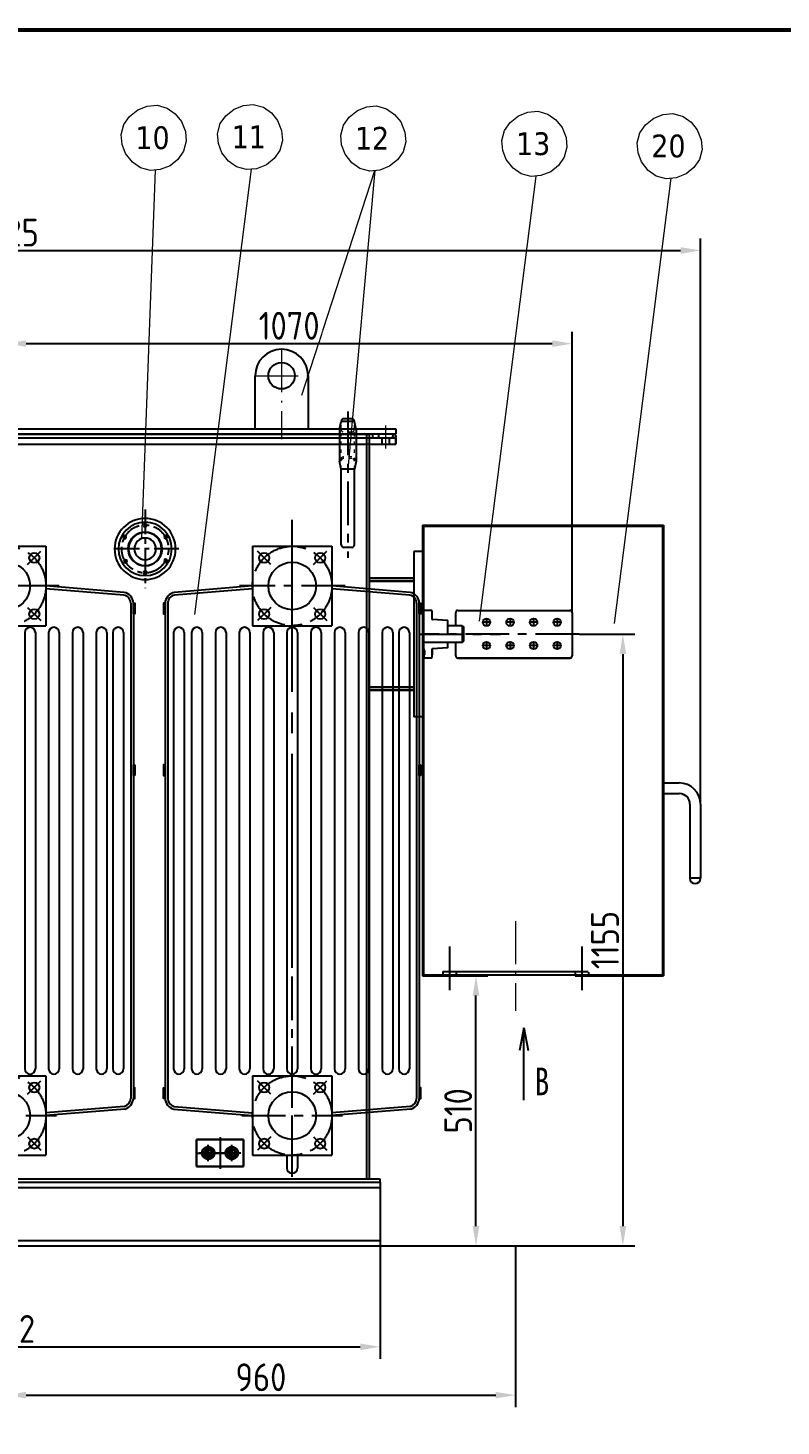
# Model space of a CAD drawing. Header units: millimetres. Extents: x 834 to 15818, y 1166 to 7882.
# Drawn here: x 3511 to 4933, y 5020 to 7659 of the extents above; entities that cross this region are included whole.
import ezdxf

# ---------------------------------------------------------------- set-up
doc = ezdxf.new("R2010")
doc.units = ezdxf.units.MM
doc.header["$LTSCALE"] = 13
for name, pattern in [('4 点画线', [9, 6.25, -1.25, 0.25, -1.25]), ('ACAD_ISO02W100', [15, 12, -3]), ('ACAD_ISO03W100', [1.18, 0.47, -0.71]), ('CENTER', [50.8, 31.75, -6.35, 6.35, -6.35]), ('CENTERX2', [101.6, 63.5, -12.7, 12.7, -12.7]), ('EB_DASHDOT', [39, 30, -3, 3, -3]), ('HIDDEN', [9.525, 6.35, -3.175])]:
    doc.linetypes.add(name, pattern=pattern)
doc.layers.get('0').update_dxf_attribs({"color": 1, "linetype": 'CENTER'})
for name, color, linetype in [('1', 4, 'Continuous'), ('2', 3, 'Continuous'), ('4', 2, 'HIDDEN'), ('粗实线', 4, 'Continuous')]:
    doc.layers.add(name, color=color, linetype=linetype)
for name, color, linetype, lineweight in [('2-0.13', 3, 'Continuous', 13), ('CAXA1', 1, 'EB_DASHDOT', 25), ('标注、文本', 3, 'Continuous', 25), ('铁心', 3, 'Continuous', 0)]:
    doc.layers.add(name, color=color, linetype=linetype, lineweight=lineweight)
doc.styles.add('11', font='')
doc.styles.get("Standard").update_dxf_attribs({"font": 'gbenor.shx', "bigfont": 'gbcbig.shx'})
doc.styles.add('Tahoma$001', font='tahoma.ttf', dxfattribs={"height": 2.159784})
doc.styles.get('11').set_extended_font_data('FangSong_GB2312')
doc.dimstyles.new('丁晓菲', dxfattribs={"dimscale": 15, "dimtxt": 3.5, "dimasz": 2.5, "dimexe": 1.5, "dimexo": 0, "dimgap": 0.5, "dimtad": 1, "dimtoh": 1, "dimtxsty": 'Standard', "dimcen": 2.5, "dimclrd": 3, "dimclre": 3, "dimclrt": 2, "dimadec": 0, "dimazin": 0, "dimtfac": 1, "dimtmove": 0, "dimatfit": 2, "dimfxl": 1.5, "dimarcsym": 0})

# ---------------------------------------------------------------- blocks, each defined once
blk = doc.blocks.new('12584251')
for p, q in [((84533.1, -183664.3), (84508.1, -183639.2)), ((84613.8, -183664.3), (84638.9, -183639.2)), ((85073.1, -183664.3), (85048.1, -183639.2)), ((85153.8, -183664.3), (85178.9, -183639.2)), ((84533.1, -183745), (84508.1, -183770)), ((84613.8, -183745), (84638.9, -183770)), ((85073.1, -183745), (85048.1, -183770)), ((85153.8, -183745), (85178.9, -183770)), ((84533.1, -184664.3), (84508.1, -184639.2)), ((84613.8, -184664.3), (84638.9, -184639.2)), ((85073.1, -184664.3), (85048.1, -184639.2)), ((85153.8, -184664.3), (85178.9, -184639.2)), ((84533.1, -184745), (84508.1, -184770)), ((84613.8, -184745), (84638.9, -184770)), ((85073.1, -184745), (85048.1, -184770)), ((85153.8, -184745), (85178.9, -184770))]:
    blk.add_line(p, q)
at = {"layer": '1'}
for p, q in [((84498.5, -183629.6), (84648.5, -183629.6)), ((84498.5, -183629.6), (84498.5, -183779.6)), ((84648.5, -183629.6), (84648.5, -183779.6)), ((85038.5, -183629.6), (85188.5, -183629.6)), ((85038.5, -183629.6), (85038.5, -183779.6)), ((85188.5, -183629.6), (85188.5, -183779.6)), ((84498.5, -183704.6), (84350.9, -183716.8)), ((84796.1, -183716.8), (84648.5, -183704.6)), ((85038.5, -183704.6), (84890.9, -183716.8)), ((85336.1, -183716.8), (85188.5, -183704.6)), ((84498.5, -183709.7), (84351.4, -183721.8)), ((84795.6, -183721.8), (84648.5, -183709.7)), ((85038.5, -183709.7), (84891.4, -183721.8)), ((85335.6, -183721.8), (85188.5, -183709.7)), ((84333.5, -183737.2), (84333.5, -184411.4)), ((84338.5, -183737.2), (84338.5, -184411.4)), ((84808.5, -183737.2), (84808.5, -184411.4)), ((84808.5, -183737.2), (84808.5, -184411.4)), ((84813.5, -183737.2), (84813.5, -184411.4)), ((84873.5, -183737.2), (84873.5, -184411.4)), ((84878.5, -183737.2), (84878.5, -184411.4)), ((85348.5, -183737.2), (85348.5, -184411.4)), ((85348.5, -183737.2), (85348.5, -184411.4)), ((85353.5, -183737.2), (85353.5, -184411.4)), ((84498.5, -183779.6), (84648.5, -183779.6)), ((85038.5, -183779.6), (85188.5, -183779.6)), ((84349.5, -183792.7), (84349.5, -184411.4)), ((84369.5, -183792.7), (84369.5, -184411.4)), ((84383.5, -183792.7), (84383.5, -184411.4)), ((84403.5, -183792.7), (84403.5, -184411.4)), ((84428.5, -183792.7), (84428.5, -184411.4)), ((84448.5, -183792.7), (84448.5, -184411.4)), ((84473.5, -183792.7), (84473.5, -184411.4)), ((84493.5, -183792.7), (84493.5, -184411.4)), ((84518.5, -183792.7), (84518.5, -184411.4)), ((84538.5, -183792.7), (84538.5, -184411.4)), ((84563.5, -183792.7), (84563.5, -184411.4)), ((84583.5, -183792.7), (84583.5, -184411.4)), ((84608.5, -183792.7), (84608.5, -184411.4)), ((84628.5, -183792.7), (84628.5, -184411.4)), ((84653.5, -183792.7), (84653.5, -184411.4)), ((84673.5, -183792.7), (84673.5, -184411.4)), ((84698.5, -183792.7), (84698.5, -184411.4)), ((84718.5, -183792.7), (84718.5, -184411.4)), ((84743.5, -183792.7), (84743.5, -184411.4)), ((84763.5, -183792.7), (84763.5, -184411.4)), ((84774.8, -183792.7), (84774.8, -184411.4)), ((84794.8, -183792.7), (84794.8, -184411.4)), ((84889.5, -183792.7), (84889.5, -184411.4)), ((84909.5, -183792.7), (84909.5, -184411.4)), ((84923.5, -183792.7), (84923.5, -184411.4)), ((84943.5, -183792.7), (84943.5, -184411.4)), ((84968.5, -183792.7), (84968.5, -184411.4)), ((84988.5, -183792.7), (84988.5, -184411.4)), ((85013.5, -183792.7), (85013.5, -184411.4)), ((85033.5, -183792.7), (85033.5, -184411.4)), ((85058.5, -183792.7), (85058.5, -184411.4)), ((85078.5, -183792.7), (85078.5, -184411.4)), ((85103.5, -183792.7), (85103.5, -184411.4)), ((85123.5, -183792.7), (85123.5, -184411.4)), ((85148.5, -183792.7), (85148.5, -184411.4)), ((85168.5, -183792.7), (85168.5, -184411.4)), ((85193.5, -183792.7), (85193.5, -184411.4)), ((85213.5, -183792.7), (85213.5, -184411.4)), ((85238.5, -183792.7), (85238.5, -184411.4)), ((85258.5, -183792.7), (85258.5, -184411.4)), ((85283.5, -183792.7), (85283.5, -184411.4)), ((85303.5, -183792.7), (85303.5, -184411.4)), ((85314.8, -183792.7), (85314.8, -184411.4)), ((85334.8, -183792.7), (85334.8, -184411.4)), ((84813.5, -184042.3), (84816.5, -184042.3)), ((84813.5, -184062.3), (84813.5, -184042.3)), ((84816.5, -184042.3), (84816.5, -184062.3)), ((85353.5, -184042.3), (85356.5, -184042.3)), ((85353.5, -184062.3), (85353.5, -184042.3)), ((85356.5, -184042.3), (85356.5, -184062.3)), ((84816.5, -184062.3), (84813.5, -184062.3)), ((85356.5, -184062.3), (85353.5, -184062.3)), ((84333.5, -184411.4), (84333.5, -184672.1)), ((84338.5, -184411.4), (84338.5, -184672.1)), ((84349.5, -184411.4), (84349.5, -184616.5)), ((84369.5, -184411.4), (84369.5, -184616.5)), ((84383.5, -184411.4), (84383.5, -184616.5)), ((84403.5, -184411.4), (84403.5, -184616.5)), ((84428.5, -184411.4), (84428.5, -184616.5)), ((84448.5, -184411.4), (84448.5, -184616.5)), ((84473.5, -184411.4), (84473.5, -184616.5)), ((84493.5, -184411.4), (84493.5, -184616.5)), ((84518.5, -184411.4), (84518.5, -184616.5)), ((84538.5, -184411.4), (84538.5, -184616.5)), ((84563.5, -184411.4), (84563.5, -184616.5)), ((84583.5, -184411.4), (84583.5, -184616.5)), ((84608.5, -184411.4), (84608.5, -184616.5)), ((84628.5, -184411.4), (84628.5, -184616.5)), ((84653.5, -184411.4), (84653.5, -184616.5)), ((84673.5, -184411.4), (84673.5, -184616.5)), ((84698.5, -184411.4), (84698.5, -184616.5)), ((84718.5, -184411.4), (84718.5, -184616.5)), ((84743.5, -184411.4), (84743.5, -184616.5)), ((84763.5, -184411.4), (84763.5, -184616.5)), ((84774.8, -184411.4), (84774.8, -184616.5)), ((84794.8, -184411.4), (84794.8, -184616.5)), ((84808.5, -184411.4), (84808.5, -184616.5)), ((84808.5, -184411.4), (84808.5, -184672.1)), ((84813.5, -184411.4), (84813.5, -184672.1)), ((84873.5, -184411.4), (84873.5, -184672.1)), ((84878.5, -184411.4), (84878.5, -184672.1)), ((84889.5, -184411.4), (84889.5, -184616.5)), ((84909.5, -184411.4), (84909.5, -184616.5)), ((84923.5, -184411.4), (84923.5, -184616.5)), ((84943.5, -184411.4), (84943.5, -184616.5)), ((84968.5, -184411.4), (84968.5, -184616.5)), ((84988.5, -184411.4), (84988.5, -184616.5)), ((85013.5, -184411.4), (85013.5, -184616.5)), ((85033.5, -184411.4), (85033.5, -184616.5)), ((85058.5, -184411.4), (85058.5, -184616.5)), ((85078.5, -184411.4), (85078.5, -184616.5)), ((85103.5, -184411.4), (85103.5, -184616.5)), ((85123.5, -184411.4), (85123.5, -184616.5)), ((85148.5, -184411.4), (85148.5, -184616.5)), ((85168.5, -184411.4), (85168.5, -184616.5)), ((85193.5, -184411.4), (85193.5, -184616.5)), ((85213.5, -184411.4), (85213.5, -184616.5)), ((85238.5, -184411.4), (85238.5, -184616.5)), ((85258.5, -184411.4), (85258.5, -184616.5)), ((85283.5, -184411.4), (85283.5, -184616.5)), ((85303.5, -184411.4), (85303.5, -184616.5)), ((85314.8, -184411.4), (85314.8, -184616.5)), ((85334.8, -184411.4), (85334.8, -184616.5)), ((85348.5, -184411.4), (85348.5, -184616.5)), ((85348.5, -184411.4), (85348.5, -184672.1)), ((85353.5, -184411.4), (85353.5, -184672.1)), ((84498.5, -184629.6), (84648.5, -184629.6)), ((84498.5, -184629.6), (84498.5, -184779.6)), ((84648.5, -184629.6), (84648.5, -184779.6)), ((85038.5, -184629.6), (85188.5, -184629.6)), ((85038.5, -184629.6), (85038.5, -184779.6)), ((85188.5, -184629.6), (85188.5, -184779.6)), ((84349.7, -184692.4), (84498.5, -184704.6)), ((84350.6, -184687.4), (84498.5, -184699.6)), ((84796.4, -184687.4), (84648.5, -184699.6)), ((84797.3, -184692.4), (84648.5, -184704.6)), ((84889.7, -184692.4), (85038.5, -184704.6)), ((84890.6, -184687.4), (85038.5, -184699.6)), ((85336.4, -184687.4), (85188.5, -184699.6)), ((85337.3, -184692.4), (85188.5, -184704.6)), ((84498.5, -184779.6), (84648.5, -184779.6)), ((84563.5, -184779.6), (84563.5, -184803.6)), ((84583.5, -184779.6), (84583.5, -184803.6)), ((85038.5, -184779.6), (85188.5, -184779.6)), ((85103.5, -184779.6), (85103.5, -184803.6)), ((85123.5, -184779.6), (85123.5, -184803.6))]:
    blk.add_line(p, q, dxfattribs=at)
at = {"layer": '1', "color": 1, "linetype": 'CENTERX2', "lineweight": -3, "ltscale": 0.1}
for p, q in [((84673.3, -183704.6), (84473.7, -183704.6)), ((85213.3, -183704.6), (85013.7, -183704.6)), ((84573.5, -184788.9), (84573.5, -184411.4)), ((85113.5, -184788.9), (85113.5, -184411.4)), ((84573.5, -184820), (84573.5, -184613.2)), ((85113.5, -184820), (85113.5, -184613.2)), ((84478.4, -184704.6), (84668.5, -184704.6)), ((85018.4, -184704.6), (85208.5, -184704.6))]:
    blk.add_line(p, q, dxfattribs=at)
at = {"layer": '1'}
for points in [[(84333.5, -183737.2), (84330.5, -183737.2), (84330.5, -183757.2), (84333.5, -183757.2)], [(84813.5, -183737.2), (84816.5, -183737.2), (84816.5, -183757.2), (84813.5, -183757.2)], [(84873.5, -183737.2), (84870.5, -183737.2), (84870.5, -183757.2), (84873.5, -183757.2)], [(85353.5, -183737.2), (85356.5, -183737.2), (85356.5, -183757.2), (85353.5, -183757.2)], [(84333.5, -184042.3), (84330.5, -184042.3), (84330.5, -184062.3), (84333.5, -184062.3)], [(84873.5, -184042.3), (84870.5, -184042.3), (84870.5, -184062.3), (84873.5, -184062.3)], [(84333.5, -184672.1), (84330.5, -184672.1), (84330.5, -184652.1), (84333.5, -184652.1)], [(84813.5, -184672.1), (84816.5, -184672.1), (84816.5, -184652.1), (84813.5, -184652.1)], [(84873.5, -184672.1), (84870.5, -184672.1), (84870.5, -184652.1), (84873.5, -184652.1)], [(85353.5, -184672.1), (85356.5, -184672.1), (85356.5, -184652.1), (85353.5, -184652.1)]]:
    blk.add_lwpolyline(points, close=True, dxfattribs=at)
at = {"layer": '1', "color": 1, "linetype": 'CENTERX2', "lineweight": -3, "ltscale": 0.1}
for centre in [(84573.5, -183704.6), (85113.5, -183704.6), (84573.5, -184704.6), (85113.5, -184704.6)]:
    blk.add_circle(centre, 75, dxfattribs=at)
at = {"layer": '1'}
for centre, radius in [((84520.5, -183651.6), 9.5), ((84626.5, -183651.6), 9.5), ((85060.5, -183651.6), 9.5), ((85166.5, -183651.6), 9.5), ((84573.5, -183704.6), 45), ((85113.5, -183704.6), 45), ((84520.5, -183757.7), 9.5), ((84626.5, -183757.7), 9.5), ((85060.5, -183757.7), 9.5), ((85166.5, -183757.7), 9.5), ((84520.5, -184651.6), 9.5), ((84626.5, -184651.6), 9.5), ((85060.5, -184651.6), 9.5), ((85166.5, -184651.6), 9.5), ((84573.5, -184704.6), 45), ((85113.5, -184704.6), 45), ((84520.5, -184757.7), 9.5), ((84626.5, -184757.7), 9.5), ((85060.5, -184757.7), 9.5), ((85166.5, -184757.7), 9.5)]:
    blk.add_circle(centre, radius, dxfattribs=at)
for centre, radius, start, end in [((84354.6, -183737.6), 21.1, 100.2226, 178.8366), ((84354.7, -183737.7), 16.2, 101.8342, 178.417), ((84792.3, -183737.7), 16.2, 1.583, 78.1658), ((84792.4, -183737.6), 21.1, 1.1634, 79.7774), ((84894.6, -183737.6), 21.1, 100.2226, 178.8366), ((84894.7, -183737.7), 16.2, 101.8342, 178.417), ((85332.3, -183737.7), 16.2, 1.583, 78.1658), ((85332.4, -183737.6), 21.1, 1.1634, 79.7774), ((84359.5, -183792.7), 10, 0, 180), ((84393.5, -183792.7), 10, 0, 180), ((84438.5, -183792.7), 10, 0, 180), ((84483.5, -183792.7), 10, 0, 180), ((84528.5, -183792.7), 10, 0, 180), ((84573.5, -183792.7), 10, 0, 180), ((84618.5, -183792.7), 10, 0, 180), ((84663.5, -183792.7), 10, 0, 180), ((84708.5, -183792.7), 10, 0, 180), ((84753.5, -183792.7), 10, 0, 180), ((84784.8, -183792.7), 10, 0, 180), ((84899.5, -183792.7), 10, 0, 180), ((84933.5, -183792.7), 10, 0, 180), ((84978.5, -183792.7), 10, 0, 180), ((85023.5, -183792.7), 10, 0, 180), ((85068.5, -183792.7), 10, 0, 180), ((85113.5, -183792.7), 10, 0, 180), ((85158.5, -183792.7), 10, 0, 180), ((85203.5, -183792.7), 10, 0, 180), ((85248.5, -183792.7), 10, 0, 180), ((85293.5, -183792.7), 10, 0, 180), ((85324.8, -183792.7), 10, 0, 180), ((84359.5, -184616.5), 10, 180, 0), ((84393.5, -184616.5), 10, 180, 0), ((84438.5, -184616.5), 10, 180, 0), ((84483.5, -184616.5), 10, 180, 0), ((84528.5, -184616.5), 10, 180, 0), ((84573.5, -184616.5), 10, 180, 0), ((84618.5, -184616.5), 10, 180, 0), ((84663.5, -184616.5), 10, 180, 0), ((84708.5, -184616.5), 10, 180, 0), ((84753.5, -184616.5), 10, 180, 0), ((84784.8, -184616.5), 10, 180, 0), ((84899.5, -184616.5), 10, 180, 0), ((84933.5, -184616.5), 10, 180, 0), ((84978.5, -184616.5), 10, 180, 0), ((85023.5, -184616.5), 10, 180, 0), ((85068.5, -184616.5), 10, 180, 0), ((85113.5, -184616.5), 10, 180, 0), ((85158.5, -184616.5), 10, 180, 0), ((85203.5, -184616.5), 10, 180, 0), ((85248.5, -184616.5), 10, 180, 0), ((85293.5, -184616.5), 10, 180, 0), ((85324.8, -184616.5), 10, 180, 0), ((84355, -184671.5), 21.5, 181.5234, 255.7496), ((84355, -184671.5), 16.5, 181.9696, 254.513), ((84792, -184671.5), 16.5, 285.487, 358.0304), ((84792, -184671.5), 21.5, 284.2504, 358.4766), ((84895, -184671.5), 21.5, 181.5234, 255.7496), ((84895, -184671.5), 16.5, 181.9696, 254.513), ((85332, -184671.5), 16.5, 285.487, 358.0304), ((85332, -184671.5), 21.5, 284.2504, 358.4766), ((84573.5, -184803.6), 10, 180, 0), ((85113.5, -184803.6), 10, 180, 0)]:
    blk.add_arc(centre, radius, start, end, dxfattribs=at)
at = {"layer": 'CAXA1', "color": 1}
for p, q in [((84573.5, -184411.4), (84573.5, -183579.6)), ((85113.5, -184411.4), (85113.5, -183579.6))]:
    blk.add_line(p, q, dxfattribs=at)
blk = doc.blocks.new('*D794')
at = {"layer": 'Defpoints', "color": 0, "transparency": 16777216}
for p in [(4552.1, 6514.7), (4176.4, 5359.7), (4634.8, 5359.7)]:
    blk.add_point(p, dxfattribs=at)
at = {"layer": '标注、文本', "color": 3, "lineweight": -2, "transparency": 16777216}
for p, q in [((4552.1, 6514.7), (4657.3, 6514.7)), ((4634.8, 6477.2), (4634.8, 5397.2)), ((4176.4, 5359.7), (4657.3, 5359.7))]:
    blk.add_line(p, q, dxfattribs=at)
at = {"layer": '标注、文本', "color": 3, "transparency": 16777216}
for points in [[(4628.6, 6477.2), (4641.1, 6477.2), (4634.8, 6514.7)], [(4628.6, 5397.2), (4641.1, 5397.2), (4634.8, 5359.7)]]:
    blk.add_solid(points, dxfattribs=at)
at = {"layer": '标注、文本', "color": 2, "transparency": 16777216, "insert": (4601.1, 5937.2), "char_height": 52.5, "attachment_point": 5, "rotation": 90, "bg_fill": 3, "box_fill_scale": 1.1, "bg_fill_color": 256, "bg_fill_true_color": 13158600, "bg_fill_transparency": 0}
blk.add_mtext('1155', dxfattribs=at)
blk = doc.blocks.new('*D796')
at = {"layer": 'Defpoints', "color": 0, "transparency": 16777216}
for p in [(4781.4, 7239.3), (2156.4, 6194.3), (4781.4, 6193.8)]:
    blk.add_point(p, dxfattribs=at)
at = {"layer": '标注、文本', "color": 3, "lineweight": -2, "transparency": 16777216}
for p, q in [((2156.4, 6194.3), (2156.4, 7261.8)), ((4781.4, 6193.8), (4781.4, 7261.8)), ((2193.9, 7239.3), (4743.9, 7239.3))]:
    blk.add_line(p, q, dxfattribs=at)
at = {"layer": '标注、文本', "color": 3, "transparency": 16777216}
for points in [[(2193.9, 7245.5), (2193.9, 7233), (2156.4, 7239.3)], [(4743.9, 7245.5), (4743.9, 7233), (4781.4, 7239.3)]]:
    blk.add_solid(points, dxfattribs=at)
at = {"layer": '标注、文本', "color": 2, "transparency": 16777216, "insert": (3468.9, 7273), "char_height": 52.5, "attachment_point": 5, "bg_fill": 3, "box_fill_scale": 1.1, "bg_fill_color": 256, "bg_fill_true_color": 13158600, "bg_fill_transparency": 0}
blk.add_mtext('2625', dxfattribs=at)
blk = doc.blocks.new('*D798')
at = {"layer": 'Defpoints', "color": 0, "transparency": 16777216}
for p in [(2764.4, 5359.7), (4176.4, 5359.7), (4176.4, 5169.2)]:
    blk.add_point(p, dxfattribs=at)
at = {"layer": '标注、文本', "color": 3, "lineweight": -2, "transparency": 16777216}
for p, q in [((2764.4, 5359.7), (2764.4, 5146.7)), ((4176.4, 5359.7), (4176.4, 5146.7)), ((2801.9, 5169.2), (4138.9, 5169.2))]:
    blk.add_line(p, q, dxfattribs=at)
at = {"layer": '标注、文本', "color": 3, "transparency": 16777216}
for points in [[(2801.9, 5175.4), (2801.9, 5162.9), (2764.4, 5169.2)], [(4138.9, 5175.4), (4138.9, 5162.9), (4176.4, 5169.2)]]:
    blk.add_solid(points, dxfattribs=at)
at = {"layer": '标注、文本', "color": 2, "transparency": 16777216, "insert": (3470.4, 5202.9), "char_height": 52.5, "attachment_point": 5, "bg_fill": 3, "box_fill_scale": 1.1, "bg_fill_color": 256, "bg_fill_true_color": 13158600, "bg_fill_transparency": 0}
blk.add_mtext('1412', dxfattribs=at)
blk = doc.blocks.new('*D800')
at = {"layer": 'Defpoints', "color": 0, "transparency": 16777216}
for p in [(3470.4, 5359.7), (4432.2, 5359.7), (4432.2, 5077.9)]:
    blk.add_point(p, dxfattribs=at)
at = {"layer": '标注、文本', "color": 3, "lineweight": -2, "transparency": 16777216}
for p, q in [((3470.4, 5359.7), (3470.4, 5055.4)), ((4432.2, 5359.7), (4432.2, 5055.4)), ((3507.9, 5077.9), (4394.7, 5077.9))]:
    blk.add_line(p, q, dxfattribs=at)
at = {"layer": '标注、文本', "color": 3, "transparency": 16777216}
for points in [[(3507.9, 5084.1), (3507.9, 5071.6), (3470.4, 5077.9)], [(4394.7, 5084.1), (4394.7, 5071.6), (4432.2, 5077.9)]]:
    blk.add_solid(points, dxfattribs=at)
at = {"layer": '标注、文本', "color": 2, "transparency": 16777216, "insert": (3951.3, 5111.6), "char_height": 52.5, "attachment_point": 5, "bg_fill": 3, "box_fill_scale": 1.1, "bg_fill_color": 256, "bg_fill_true_color": 13158600, "bg_fill_transparency": 0}
blk.add_mtext('960', dxfattribs=at)
blk = doc.blocks.new('*D817')
at = {"layer": 'Defpoints', "color": 0, "transparency": 16777216}
for p in [(4538.9, 7063.3), (3470.4, 6902.7), (4538.9, 6555.7)]:
    blk.add_point(p, dxfattribs=at)
at = {"layer": '标注、文本', "color": 3, "lineweight": -2, "transparency": 16777216}
for p, q in [((3470.4, 6902.7), (3470.4, 7085.8)), ((4538.9, 6555.7), (4538.9, 7085.8)), ((3507.9, 7063.3), (4501.4, 7063.3))]:
    blk.add_line(p, q, dxfattribs=at)
at = {"layer": '标注、文本', "color": 3, "transparency": 16777216}
for points in [[(3507.9, 7069.6), (3507.9, 7057.1), (3470.4, 7063.3)], [(4501.4, 7069.6), (4501.4, 7057.1), (4538.9, 7063.3)]]:
    blk.add_solid(points, dxfattribs=at)
at = {"layer": '标注、文本', "color": 2, "transparency": 16777216, "insert": (4004.6, 7097.1), "char_height": 52.5, "attachment_point": 5, "bg_fill": 3, "box_fill_scale": 1.1, "bg_fill_color": 256, "bg_fill_true_color": 13158600, "bg_fill_transparency": 0}
blk.add_mtext('1070', dxfattribs=at)
blk = doc.blocks.new('A$C42E77C0E')
at = {"layer": '1', "color": 1, "linetype": 'CENTERX2', "lineweight": -3, "ltscale": 0.1}
for p, q in [((113.2, 265.6), (113.2, 0)), ((113.2, 265.6), (113.2, 0)), ((0, 132.8), (226.3, 132.8))]:
    blk.add_line(p, q, dxfattribs=at)
at = {"layer": '1', "ltscale": 5}
for centre, radius in [((113.2, 132.8), 103), ((113.2, 132.8), 90.1), ((113.2, 132.8), 56.8), ((113.2, 132.8), 55.8), ((113.2, 212.7), 5.44), ((44, 172.8), 5.44), ((113.2, 132.8), 36.7), ((182.3, 172.8), 5.44), ((44, 92.9), 5.44), ((179.4, 91.2), 5.44), ((113.2, 52.9), 5.44)]:
    blk.add_circle(centre, radius, dxfattribs=at)
at = {"layer": '1', "color": 1, "linetype": 'CENTERX2', "lineweight": -3, "ltscale": 0.1}
blk.add_circle((113.2, 132.8), 79.9, dxfattribs=at)
at = {"layer": '1', "ltscale": 5}
blk.add_arc((113.2, 132.8), 56.8, 310.2938, 229.7062, dxfattribs=at)
blk = doc.blocks.new('*D827')
at = {"layer": 'Defpoints', "color": 0, "transparency": 16777216}
for p in [(4307.2, 5869.7), (4357.4, 5869.7), (4176.4, 5359.7)]:
    blk.add_point(p, dxfattribs=at)
at = {"layer": '标注、文本', "color": 3, "lineweight": -2, "transparency": 16777216}
for p, q in [((4307.2, 5869.7), (4379.9, 5869.7)), ((4357.4, 5397.2), (4357.4, 5832.2)), ((4176.4, 5359.7), (4379.9, 5359.7))]:
    blk.add_line(p, q, dxfattribs=at)
at = {"layer": '标注、文本', "color": 3, "transparency": 16777216}
for points in [[(4351.2, 5832.2), (4363.7, 5832.2), (4357.4, 5869.7)], [(4351.2, 5397.2), (4363.7, 5397.2), (4357.4, 5359.7)]]:
    blk.add_solid(points, dxfattribs=at)
at = {"layer": '标注、文本', "color": 2, "transparency": 16777216, "insert": (4323.7, 5614.7), "char_height": 52.5, "attachment_point": 5, "rotation": 90, "bg_fill": 3, "box_fill_scale": 1.1, "bg_fill_color": 256, "bg_fill_true_color": 13158600, "bg_fill_transparency": 0}
blk.add_mtext('510', dxfattribs=at)

msp = doc.modelspace()

# ---------------------------------------------------------------- linework, layer by layer
at = {"layer": '1'}
for p, q in [((3940.353, 6902.705), (3940.353, 7002.705)), ((4040.353, 7002.705), (4040.353, 6902.705)), ((3904.903, 5540.037), (3896.307, 5545)), ((3887.712, 5530.112), (3896.307, 5525.15))]:
    msp.add_line(p, q, dxfattribs=at)
at = {"layer": '1', "color": 1, "linetype": 'CENTERX2', "lineweight": -3, "ltscale": 0.1}
for p, q in [((4115.351, 6935.2), (4115.351, 6658.736)), ((4115.351, 6935.2), (4115.351, 6658.736)), ((4385.345, 6537.209), (4369.155, 6537.209)), ((4385.448, 6537.209), (4369.258, 6537.209)), ((4377.25, 6544.685), (4377.25, 6529.732)), ((4429.845, 6537.209), (4413.655, 6537.209)), ((4429.948, 6537.209), (4413.758, 6537.209)), ((4421.75, 6544.685), (4421.75, 6529.732)), ((4474.345, 6537.209), (4458.155, 6537.209)), ((4474.448, 6537.209), (4458.258, 6537.209)), ((4466.25, 6544.685), (4466.25, 6529.732)), ((4518.845, 6537.209), (4502.655, 6537.209)), ((4518.948, 6537.209), (4502.758, 6537.209)), ((4510.75, 6544.685), (4510.75, 6529.732)), ((4252.353, 6514.7), (4403.979, 6514.699)), ((4552.068, 6514.708), (4258.353, 6514.706)), ((4377.25, 6500.685), (4377.25, 6485.732)), ((4421.75, 6500.685), (4421.75, 6485.732)), ((4466.25, 6500.685), (4466.25, 6485.732)), ((4510.75, 6500.685), (4510.75, 6485.732)), ((4385.345, 6493.209), (4369.155, 6493.209)), ((4385.448, 6493.209), (4369.258, 6493.209)), ((4429.845, 6493.209), (4413.655, 6493.209)), ((4429.948, 6493.209), (4413.758, 6493.209)), ((4474.345, 6493.209), (4458.155, 6493.209)), ((4474.448, 6493.209), (4458.258, 6493.209)), ((4518.845, 6493.209), (4502.655, 6493.209)), ((4518.948, 6493.209), (4502.758, 6493.209)), ((3851.807, 5519.575), (3851.807, 5550.575)), ((3852.057, 5525.067), (3852.057, 5545.083)), ((3874.057, 5565.212), (3874.057, 5504.937)), ((3896.057, 5525.067), (3896.057, 5545.083)), ((3896.307, 5519.575), (3896.307, 5550.575)), ((3827.735, 5535.075), (3920.38, 5535.075)), ((3913.182, 5535.075), (3834.932, 5535.075)), ((3843.507, 5535.075), (3860.107, 5535.075)), ((3851.807, 5543.375), (3851.807, 5526.775)), ((3888.007, 5535.075), (3904.607, 5535.075)), ((3896.307, 5543.375), (3896.307, 5526.775))]:
    msp.add_line(p, q, dxfattribs=at)
at = {"layer": '1', "color": 40, "linetype": 'ACAD_ISO02W100', "true_color": 0xf8d731}
for p, q in [((3851.807, 5545), (3843.212, 5540.037)), ((3860.403, 5540.037), (3851.807, 5545)), ((3896.307, 5545), (3887.712, 5540.037)), ((3843.212, 5540.037), (3843.212, 5530.112)), ((3843.212, 5530.112), (3851.807, 5525.15)), ((3851.807, 5525.15), (3860.403, 5530.112)), ((3860.403, 5530.112), (3860.403, 5540.037)), ((3887.712, 5540.037), (3887.712, 5530.112)), ((3896.307, 5525.15), (3904.903, 5530.112)), ((3904.903, 5530.112), (3904.903, 5540.037))]:
    msp.add_line(p, q, dxfattribs=at)
at = {"layer": '1', "const_width": 7.914}
msp.add_lwpolyline([(1422.069, 1414.536), (10105.029, 1414.536), (10105.029, 7655.413), (1422.069, 7655.413), (1422.069, 1414.536)], dxfattribs=at)
at = {"layer": '1'}
msp.add_circle((3990.353, 7002.705), 25, dxfattribs=at)
at = {"layer": '1', "color": 40, "linetype": 'ACAD_ISO02W100', "true_color": 0xf8d731}
for centre, radius in [((3851.807, 5535.075), 12), ((3851.807, 5535.075), 8.595), ((3896.307, 5535.075), 12), ((3896.307, 5535.075), 8.595), ((3851.807, 5535.075), 6), ((3896.307, 5535.075), 6)]:
    msp.add_circle(centre, radius, dxfattribs=at)
at = {"layer": '1'}
msp.add_arc((3990.353, 7002.705), 50, 0, 180, dxfattribs=at)
at = {"layer": '2', "color": 40, "linetype": 'ACAD_ISO02W100', "true_color": 0xf8d731}
for centre in [(3851.807, 5535.075), (3896.307, 5535.075)]:
    msp.add_arc(centre, 5.1, 90, 0, dxfattribs=at)
at = {"layer": '4', "color": 1}
for p, q in [((4307.25, 5924.832), (4307.25, 5842.76)), ((4557.25, 5924.832), (4557.25, 5842.76))]:
    msp.add_line(p, q, dxfattribs=at)
at = {"layer": '标注、文本', "color": 1, "linetype": '4 点画线', "lineweight": 20}
for p, q in [((3990.353, 7052.705), (3990.353, 6882.797)), ((3940.353, 7002.705), (4040.353, 7002.705))]:
    msp.add_line(p, q, dxfattribs=at)
at = {"layer": '标注、文本', "color": 2, "linetype": 'ACAD_ISO03W100', "lineweight": 18}
for p, q in [((4102.851, 6826.33), (4102.851, 6916.571)), ((4102.851, 6826.33), (4102.851, 6916.571)), ((4127.851, 6826.33), (4127.851, 6916.571)), ((4127.851, 6826.33), (4127.851, 6916.571)), ((4122.851, 6896.33), (4107.851, 6896.33)), ((4122.851, 6896.33), (4107.851, 6896.33)), ((4122.851, 6893.33), (4107.851, 6893.33)), ((4122.851, 6893.33), (4107.851, 6893.33)), ((4122.851, 6849.33), (4107.851, 6849.33)), ((4122.851, 6849.33), (4107.851, 6849.33)), ((4122.851, 6846.33), (4107.851, 6846.33)), ((4122.851, 6846.33), (4107.851, 6846.33))]:
    msp.add_line(p, q, dxfattribs=at)
at = {"layer": '标注、文本'}
for p, q in [((4122.851, 6921.571), (4107.851, 6921.571)), ((4122.851, 6921.571), (4107.851, 6921.571)), ((2734.353, 6902.705), (4206.353, 6902.705)), ((2734.353, 6892.705), (4206.353, 6892.705)), ((4156.353, 6891.705), (2784.353, 6891.705)), ((4099.851, 6901.33), (4102.851, 6916.33)), ((4099.851, 6901.33), (4102.851, 6916.33)), ((4099.851, 6901.33), (4099.851, 6841.33)), ((4099.851, 6901.33), (4099.851, 6841.33)), ((4127.851, 6916.33), (4102.851, 6916.33)), ((4127.851, 6916.33), (4102.851, 6916.33)), ((4130.851, 6901.33), (4127.851, 6916.33)), ((4130.851, 6901.33), (4127.851, 6916.33)), ((4130.851, 6901.33), (4130.851, 6841.33)), ((4130.851, 6901.33), (4130.851, 6841.33)), ((4150.353, 6891.705), (4150.353, 5485.705)), ((4156.353, 5485.705), (4156.353, 6891.705)), ((4206.353, 6902.705), (4206.353, 6892.705)), ((2734.353, 6885.705), (4206.353, 6885.705)), ((2734.353, 6873.705), (4206.353, 6873.705)), ((4179.353, 6885.705), (4179.353, 6873.705)), ((4193.353, 6885.705), (4193.353, 6873.705)), ((4206.353, 6873.705), (4206.353, 6885.705)), ((4206.353, 6885.705), (4206.353, 6873.705)), ((4102.851, 6826.33), (4099.851, 6841.33)), ((4102.851, 6826.33), (4099.851, 6841.33)), ((4130.851, 6841.33), (4127.851, 6826.33)), ((4130.851, 6841.33), (4127.851, 6826.33)), ((4102.851, 6683.588), (4102.851, 6826.33)), ((4127.851, 6826.33), (4102.851, 6826.33)), ((4102.851, 6683.588), (4102.851, 6826.33)), ((4127.851, 6826.33), (4102.851, 6826.33)), ((4127.851, 6683.588), (4127.851, 6826.33)), ((4127.851, 6683.588), (4127.851, 6826.33)), ((4256.353, 6720.7), (4256.353, 5869.705)), ((4256.353, 6720.7), (4711.353, 6720.7)), ((4256.353, 6720.7), (4711.353, 6720.7)), ((4258.353, 6718.7), (4258.353, 5869.705)), ((4258.353, 6718.7), (4709.353, 6718.7)), ((4258.353, 6718.7), (4709.353, 6718.7)), ((4709.353, 6718.7), (4709.353, 5869.705)), ((4711.353, 6720.7), (4711.353, 5869.705)), ((4122.851, 6678.588), (4107.851, 6678.588)), ((4122.851, 6678.588), (4107.851, 6678.588)), ((4240.353, 6670.7), (4240.353, 6358.7)), ((4256.353, 6670.7), (4240.353, 6670.7)), ((4256.353, 6670.7), (4240.353, 6670.7)), ((4240.353, 6620.7), (4156.353, 6620.7)), ((4240.353, 6620.7), (4156.353, 6620.7)), ((4156.353, 6620.699), (4240.353, 6620.699)), ((4156.353, 6620.699), (4240.353, 6620.699)), ((4240.353, 6614.7), (4156.353, 6614.7)), ((4240.353, 6614.7), (4156.353, 6614.7)), ((4156.353, 6614.699), (4240.353, 6614.699)), ((4156.353, 6614.699), (4240.353, 6614.699)), ((4240.353, 6414.7), (4156.353, 6414.7)), ((4156.353, 6414.7), (4240.353, 6414.7)), ((4240.353, 6414.7), (4156.353, 6414.7)), ((4156.353, 6414.7), (4240.353, 6414.7)), ((4240.353, 6408.7), (4156.353, 6408.7)), ((4156.353, 6408.7), (4240.353, 6408.7)), ((4240.353, 6408.7), (4156.353, 6408.7)), ((4156.353, 6408.7), (4240.353, 6408.7)), ((4256.353, 6358.7), (4240.353, 6358.7)), ((4256.353, 6358.7), (4240.353, 6358.7)), ((4711.353, 6233.796), (4741.353, 6233.796)), ((4711.353, 6213.796), (4711.353, 6233.796)), ((4711.353, 6213.796), (4741.353, 6213.796)), ((4761.353, 6193.796), (4761.353, 6053.796)), ((4781.353, 6193.796), (4781.353, 6053.796)), ((4781.353, 6053.796), (4761.353, 6053.796)), ((4256.353, 5871.705), (4319.75, 5871.705)), ((4256.353, 5869.705), (4319.75, 5869.705)), ((4294.75, 5877.705), (4294.75, 5869.705)), ((4294.75, 5877.705), (4569.75, 5877.705)), ((4294.75, 5871.705), (4569.75, 5871.705)), ((4319.75, 5877.705), (4319.75, 5869.705)), ((4544.75, 5877.705), (4544.75, 5869.705)), ((4544.75, 5871.705), (4709.353, 5871.705)), ((4544.75, 5869.705), (4711.353, 5869.705)), ((4569.75, 5877.705), (4569.75, 5869.705)), ((4176.353, 5485.705), (2764.353, 5485.705)), ((2764.353, 5479.705), (4176.353, 5479.705)), ((2764.353, 5469.705), (4176.353, 5469.705)), ((4176.353, 5479.705), (4176.353, 5485.705)), ((4176.353, 5479.705), (4176.353, 5359.705)), ((2764.353, 5369.705), (4176.353, 5369.705)), ((2764.353, 5359.705), (4176.353, 5359.705))]:
    msp.add_line(p, q, dxfattribs=at)
at = {"layer": '标注、文本', "color": 1, "linetype": '4 点画线', "lineweight": 18}
for p, q in [((4186.353, 6908.618), (4186.353, 6865.036)), ((4432.25, 5972.978), (4432.25, 5803.595))]:
    msp.add_line(p, q, dxfattribs=at)
at = {"layer": '标注、文本', "color": 40, "linetype": 'ACAD_ISO02W100', "lineweight": 30, "true_color": 0xf8d731}
msp.add_lwpolyline([(3829.557, 5560.575), (3918.557, 5560.575), (3918.557, 5509.575), (3829.557, 5509.575)], close=True, dxfattribs=at)
at = {"layer": '标注、文本'}
msp.add_circle((4203.353, 6888.705), 3, dxfattribs=at)
msp.add_circle((4203.353, 6888.705), 3, dxfattribs=at)
at = {"layer": '标注、文本', "color": 40, "linetype": 'ACAD_ISO02W100', "lineweight": 30, "true_color": 0xf8d731}
for centre in [(3852.057, 5535.075), (3896.057, 5535.075)]:
    msp.add_circle(centre, 7, dxfattribs=at)
at = {"layer": '标注、文本'}
for centre, radius, start, end in [((4107.851, 6916.571), 5, 90, 180), ((4107.851, 6916.571), 5, 90, 180), ((4122.851, 6916.571), 5, 0, 90), ((4122.851, 6916.571), 5, 0, 90), ((4165.473, 6889.205), 3.5, 90, 270), ((4170.473, 6889.205), 3.5, 270, 90), ((4107.851, 6683.588), 5, 180, 270), ((4107.851, 6683.588), 5, 180, 270), ((4122.851, 6683.588), 5, 270, 0), ((4122.851, 6683.588), 5, 270, 0), ((4741.353, 6193.796), 40, 0, 90), ((4741.353, 6193.796), 20, 0, 90), ((4771.353, 6053.796), 10, 180, 0)]:
    msp.add_arc(centre, radius, start, end, dxfattribs=at)
at = {"layer": '标注、文本', "color": 2, "linetype": 'ACAD_ISO03W100', "lineweight": 18}
for centre, radius, start, end in [((4107.851, 6901.33), 8, 180, 270), ((4107.851, 6901.33), 8, 180, 270), ((4107.851, 6901.33), 5, 180, 270), ((4107.851, 6901.33), 5, 180, 270), ((4122.851, 6901.33), 5, 270, 0), ((4122.851, 6901.33), 8, 270, 0), ((4122.851, 6901.33), 5, 270, 0), ((4122.851, 6901.33), 8, 270, 0), ((4107.851, 6841.33), 8, 90, 180), ((4107.851, 6841.33), 8, 90, 180), ((4107.851, 6841.33), 5, 90, 180), ((4107.851, 6841.33), 5, 90, 180), ((4122.851, 6841.33), 8, 0, 90), ((4122.851, 6841.33), 8, 0, 90), ((4122.851, 6841.33), 5, 0, 90), ((4122.851, 6841.33), 5, 0, 90)]:
    msp.add_arc(centre, radius, start, end, dxfattribs=at)
at = {"layer": '标注、文本', "color": 40, "linetype": 'ACAD_ISO02W100', "true_color": 0xf8d731}
for centre in [(3852.057, 5535.075), (3896.057, 5535.075)]:
    msp.add_arc(centre, 6, 90, 0, dxfattribs=at)
at = {"layer": '粗实线'}
for p, q in [((4258.353, 6514.719), (4258.353, 6558.718)), ((4258.353, 6514.712), (4258.353, 6554.711)), ((4258.353, 6514.7), (4258.353, 6554.699)), ((4273.353, 6559.718), (4259.353, 6559.718)), ((4274.353, 6543.153), (4274.353, 6558.718)), ((4274.353, 6543.147), (4274.355, 6553.713)), ((4274.353, 6543.135), (4274.355, 6553.7)), ((4319.353, 6530.695), (4319.353, 6555.695)), ((4319.353, 6530.695), (4319.353, 6555.695)), ((4323.353, 6559.695), (4535.302, 6559.695)), ((4538.853, 6555.72), (4538.853, 6526.279)), ((4538.853, 6555.72), (4538.853, 6481.894)), ((4538.853, 6555.72), (4538.853, 6473.72)), ((4303.42, 6540.274), (4275.287, 6542.149)), ((4303.42, 6540.261), (4275.287, 6542.137)), ((4304.353, 6514.713), (4304.353, 6539.276)), ((4304.353, 6514.7), (4304.353, 6539.264)), ((4331.353, 6530.699), (4304.353, 6530.699)), ((4331.353, 6530.699), (4334.353, 6527.699)), ((4331.353, 6530.699), (4331.353, 6498.699)), ((4331.353, 6530.695), (4334.353, 6527.695)), ((4331.353, 6530.695), (4331.353, 6498.695)), ((4334.353, 6501.699), (4334.353, 6527.699)), ((4334.353, 6501.695), (4334.353, 6527.695)), ((4331.353, 6498.699), (4258.353, 6498.699)), ((4304.353, 6490.147), (4304.353, 6498.711)), ((4304.353, 6490.135), (4304.353, 6498.699)), ((4319.353, 6473.695), (4319.353, 6498.695)), ((4331.353, 6498.699), (4334.353, 6501.699)), ((4331.353, 6498.695), (4334.353, 6501.695)), ((4259.836, 6470.718), (4259.853, 6475.725)), ((4259.853, 6485.218), (4259.853, 6483.458)), ((4259.853, 6483.458), (4260.41, 6483.458)), ((4260.41, 6481.513), (4259.853, 6481.513)), ((4259.853, 6481.513), (4259.853, 6480.564)), ((4259.853, 6480.564), (4260.41, 6480.564)), ((4259.853, 6480.564), (4260.41, 6480.564)), ((4260.41, 6478.619), (4259.853, 6478.619)), ((4259.853, 6478.619), (4259.853, 6477.67)), ((4259.853, 6477.67), (4260.41, 6477.67)), ((4259.853, 6477.67), (4260.41, 6477.67)), ((4260.41, 6475.725), (4259.853, 6475.725)), ((4260.41, 6483.458), (4260.41, 6481.513)), ((4260.41, 6480.564), (4260.41, 6478.619)), ((4260.41, 6477.67), (4260.41, 6475.725)), ((4273.353, 6469.718), (4260.835, 6469.718)), ((4274.353, 6470.718), (4274.353, 6486.282)), ((4274.353, 6486.276), (4274.353, 6475.711)), ((4274.353, 6486.264), (4274.353, 6475.699)), ((4303.42, 6489.149), (4275.287, 6487.274)), ((4303.42, 6489.137), (4275.287, 6487.261)), ((4535.086, 6469.727), (4323.353, 6469.695)), ((4323.353, 6469.695), (4535.086, 6469.727))]:
    msp.add_line(p, q, dxfattribs=at)
for centre in [(4377.249, 6537.234), (4421.749, 6537.234), (4466.249, 6537.234), (4510.749, 6537.234), (4377.249, 6493.234), (4421.749, 6493.234), (4466.249, 6493.234), (4510.749, 6493.234)]:
    msp.add_circle(centre, 7, dxfattribs=at)
for centre, radius, start, end in [((4259.353, 6558.718), 1, 90, 180), ((4273.353, 6558.718), 1, 0, 90), ((4323.353, 6555.695), 4, 90, 180), ((4534.853, 6555.72), 4, 0, 90), ((4275.353, 6543.153), 1, 180, 266.185925), ((4275.353, 6543.147), 1, 180, 266.185925), ((4275.353, 6543.135), 1, 180, 266.185925), ((4303.353, 6539.276), 1, 0, 86.185925), ((4303.353, 6539.264), 1, 0, 86.185925), ((4257.853, 6485.218), 2, 0, 90), ((4257.853, 6485.218), 2, 0, 90), ((4260.836, 6470.718), 1, 180, 270), ((4273.353, 6470.718), 1, 270, 0), ((4275.353, 6486.282), 1, 93.814075, 180), ((4275.353, 6486.276), 1, 93.814075, 180), ((4275.353, 6486.264), 1, 93.814075, 180), ((4303.353, 6490.147), 1, 273.814075, 0), ((4303.353, 6490.135), 1, 273.814075, 0), ((4323.353, 6473.695), 4, 180, 270), ((4534.853, 6473.72), 4, 270, 0)]:
    msp.add_arc(centre, radius, start, end, dxfattribs=at)
at = {"layer": '铁心'}
for p, q in [((3703.33, 7492.129), (3719.039, 7504.676)), ((3719.039, 7504.676), (3736.717, 7511.405)), ((3736.717, 7511.405), (3755.088, 7513.317)), ((3755.088, 7513.317), (3774.165, 7507.985)), ((3774.165, 7507.985), (3789.38, 7497.294)), ((3789.38, 7497.294), (3801.174, 7482.888)), ((3885.032, 7493.765), (3900.742, 7506.312)), ((3900.742, 7506.312), (3918.419, 7513.041)), ((3918.419, 7513.041), (3936.791, 7514.953)), ((3936.791, 7514.953), (3955.867, 7509.621)), ((3955.867, 7509.621), (3971.082, 7498.93)), ((3971.082, 7498.93), (3982.877, 7484.525)), ((4117.781, 7491.06), (4133.491, 7503.608)), ((4133.491, 7503.608), (4151.169, 7510.336)), ((4151.169, 7510.336), (4169.54, 7512.249)), ((4169.54, 7512.249), (4188.617, 7506.917)), ((4188.617, 7506.917), (4203.832, 7496.225)), ((4437.906, 7493.363), (4455.584, 7500.092)), ((4455.584, 7500.092), (4473.955, 7502.004)), ((4473.955, 7502.004), (4493.032, 7496.672)), ((4710.918, 7495.839), (4729.29, 7497.752)), ((4729.29, 7497.752), (4748.366, 7492.42)), ((3687.567, 7457.988), (3692.488, 7477.174)), ((3692.488, 7477.174), (3703.33, 7492.129)), ((3801.174, 7482.888), (3808.656, 7463.907)), ((3869.27, 7459.624), (3874.19, 7478.81)), ((3874.19, 7478.81), (3885.032, 7493.765)), ((3982.877, 7484.525), (3990.358, 7465.543)), ((4102.019, 7456.919), (4106.94, 7476.106)), ((4106.94, 7476.106), (4117.781, 7491.06)), ((4203.832, 7496.225), (4215.626, 7481.82)), ((4215.626, 7481.82), (4223.108, 7462.838)), ((4411.355, 7465.862), (4422.197, 7480.816)), ((4422.197, 7480.816), (4437.906, 7493.363)), ((4493.032, 7496.672), (4508.247, 7485.981)), ((4508.247, 7485.981), (4520.041, 7471.576)), ((4520.041, 7471.576), (4527.523, 7452.594)), ((4666.689, 7461.609), (4677.531, 7476.563)), ((4677.531, 7476.563), (4693.24, 7489.111)), ((4693.24, 7489.111), (4710.918, 7495.839)), ((4748.366, 7492.42), (4763.581, 7481.728)), ((4763.581, 7481.728), (4775.376, 7467.323)), ((3689.218, 7439.466), (3687.567, 7457.988)), ((3810.307, 7445.384), (3805.236, 7426.458)), ((3808.656, 7463.907), (3810.307, 7445.384)), ((3870.921, 7441.102), (3869.27, 7459.624)), ((3992.01, 7447.02), (3986.939, 7428.095)), ((3990.358, 7465.543), (3992.01, 7447.02)), ((4103.67, 7438.397), (4102.019, 7456.919)), ((4223.108, 7462.838), (4224.759, 7444.316)), ((4406.434, 7446.675), (4411.355, 7465.862)), ((4408.086, 7428.153), (4406.434, 7446.675)), ((4527.523, 7452.594), (4529.174, 7434.071)), ((4661.768, 7442.423), (4666.689, 7461.609)), ((4775.376, 7467.323), (4782.857, 7448.341)), ((4782.857, 7448.341), (4784.509, 7429.819)), ((3695.796, 7422.049), (3689.218, 7439.466)), ((3708.495, 7406.078), (3695.796, 7422.049)), ((3805.236, 7426.458), (3794.545, 7411.243)), ((3877.499, 7423.685), (3870.921, 7441.102)), ((3890.197, 7407.715), (3877.499, 7423.685)), ((3986.939, 7428.095), (3976.247, 7412.88)), ((4110.248, 7420.98), (4103.67, 7438.397)), ((4122.946, 7405.01), (4110.248, 7420.98)), ((4219.688, 7425.39), (4208.997, 7410.175)), ((4224.759, 7444.316), (4219.688, 7425.39)), ((4414.664, 7410.736), (4408.086, 7428.153)), ((4529.174, 7434.071), (4524.103, 7415.146)), ((4663.42, 7423.9), (4661.768, 7442.423)), ((4669.998, 7406.483), (4663.42, 7423.9)), ((4784.509, 7429.819), (4779.437, 7410.893)), ((3723.71, 7395.387), (3708.495, 7406.078)), ((3742.635, 7390.316), (3723.71, 7395.387)), ((3761.158, 7391.967), (3742.635, 7390.316)), ((3779.879, 7399.298), (3761.158, 7391.967)), ((3794.545, 7411.243), (3779.879, 7399.298)), ((3905.412, 7397.023), (3890.197, 7407.715)), ((3924.338, 7391.952), (3905.412, 7397.023)), ((3942.86, 7393.604), (3924.338, 7391.952)), ((3961.582, 7400.934), (3942.86, 7393.604)), ((3976.247, 7412.88), (3961.582, 7400.934)), ((4138.161, 7394.319), (4122.946, 7405.01)), ((4157.087, 7389.248), (4138.161, 7394.319)), ((4194.331, 7398.23), (4175.61, 7390.899)), ((4208.997, 7410.175), (4194.331, 7398.23)), ((4427.362, 7394.766), (4414.664, 7410.736)), ((4442.577, 7384.074), (4427.362, 7394.766)), ((4513.412, 7399.931), (4498.746, 7387.986)), ((4524.103, 7415.146), (4513.412, 7399.931)), ((4682.696, 7390.513), (4669.998, 7406.483)), ((4768.746, 7395.678), (4754.08, 7383.733)), ((4779.437, 7410.893), (4768.746, 7395.678)), ((4175.61, 7390.899), (4157.087, 7389.248)), ((4461.502, 7379.003), (4442.577, 7384.074)), ((4480.025, 7380.655), (4461.502, 7379.003)), ((4498.746, 7387.986), (4480.025, 7380.655)), ((4697.911, 7379.822), (4682.696, 7390.513)), ((4716.837, 7374.751), (4697.911, 7379.822)), ((4735.359, 7376.402), (4716.837, 7374.751)), ((4754.08, 7383.733), (4735.359, 7376.402))]:
    msp.add_line(p, q, dxfattribs=at)

# ---------------------------------------------------------------- block references
at = {"layer": '标注、文本', "color": 0}
msp.add_blockref('12584251', (-81103.137, 190310.349), dxfattribs=at)

# ---------------------------------------------------------------- texts
at = {"layer": '铁心', "style": 'Tahoma$001'}
for s, p in [('10', (3714.344, 7430.635)), ('11', (3896.047, 7432.271)), ('12', (4128.796, 7429.567)), ('13', (4433.211, 7419.322)), ('20', (4688.545, 7415.07))]:
    msp.add_text(s, height=42.9939, dxfattribs=at).set_placement(p)

# ---------------------------------------------------------------- next in the draw order: dimensions: what is measured, and where the dimension line sits
at = {"layer": '标注、文本', "color": 0}
dim = msp.add_linear_dim(base=(4634.83, 5359.705), p1=(4552.068, 6514.708), p2=(4176.353, 5359.705), angle=90, dimstyle='丁晓菲', override={"dimtfill": 1, "dimarcsym": 1}, dxfattribs=at)
dim.commit()
dim.dimension.update_dxf_attribs({"geometry": '*D794', "text_midpoint": (4601.08, 5937.206)})

# ---------------------------------------------------------------- next in the draw order: linework, layer by layer
at = {"layer": '标注、文本', "color": 0, "ltscale": 72.614187}
for p, q in [((4447.811, 5771.533), (4439.549, 5728.923)), ((4447.811, 5634.774), (4447.811, 5771.533)), ((4447.811, 5771.533), (4456.072, 5728.923))]:
    msp.add_line(p, q, dxfattribs=at)

# ---------------------------------------------------------------- next in the draw order: texts
at = {"layer": '2-0.13', "style": '11', "width": 0.76}
msp.add_text('B', height=52.5, dxfattribs=at).set_placement((4468.553, 5643.917))

# ---------------------------------------------------------------- next in the draw order: dimensions: what is measured, and where the dimension line sits
at = {"layer": '标注、文本', "color": 0}
for base, p1, p2, picture, middle in [((4781.353, 7239.3), (2156.356, 6194.253), (4781.353, 6193.796), '*D796', (3468.854, 7273.05)), ((4176.353, 5169.175), (2764.353, 5359.705), (4176.353, 5359.705), '*D798', (3470.353, 5202.925))]:
    dim = msp.add_linear_dim(base=base, p1=p1, p2=p2, dimstyle='丁晓菲', override={"dimtfill": 1, "dimarcsym": 1}, dxfattribs=at)
    dim.commit()
    dim.dimension.update_dxf_attribs({"geometry": picture, "text_midpoint": middle})

# ---------------------------------------------------------------- next in the draw order: linework, layer by layer
at = {"layer": '铁心'}
msp.add_line((4619.29, 6534.808), (4726.098, 7375.576), dxfattribs=at)

# ---------------------------------------------------------------- next in the draw order: dimensions: what is measured, and where the dimension line sits
at = {"layer": '标注、文本', "color": 0}
for base, p1, p2, text, picture, middle in [((4538.853, 7063.339), (3470.353, 6902.705), (4538.853, 6555.72), '1070', '*D817', (4004.603, 7097.089)), ((4432.25, 5077.868), (3470.353, 5359.705), (4432.25, 5359.705), '960', '*D800', (3951.301, 5111.618))]:
    dim = msp.add_linear_dim(base=base, p1=p1, p2=p2, text=text, dimstyle='丁晓菲', override={"dimtfill": 1, "dimarcsym": 1}, dxfattribs=at)
    dim.commit()
    dim.dimension.update_dxf_attribs({"geometry": picture, "text_midpoint": middle})

# ---------------------------------------------------------------- next in the draw order: linework, layer by layer
at = {"layer": '铁心'}
for p, q in [((3826.791, 6552.01), (3933.599, 7392.778)), ((3726.418, 6695.273), (3751.896, 7391.142)), ((4028.592, 6965.871), (4166.348, 7390.073)), ((4166.348, 7390.073), (4115.351, 6826.33)), ((4363.955, 6539.061), (4470.764, 7379.829))]:
    msp.add_line(p, q, dxfattribs=at)

# ---------------------------------------------------------------- next in the draw order: block references
at = {"layer": '标注、文本', "xscale": -0.5599999999994907, "yscale": 0.5599999999994907, "zscale": 0.5599999999994907}
msp.add_blockref('A$C42E77C0E', (3795.971, 6601.286), dxfattribs=at)

# ---------------------------------------------------------------- next in the draw order: dimensions: what is measured, and where the dimension line sits
at = {"layer": '标注、文本', "color": 0}
dim = msp.add_linear_dim(base=(4357.443, 5869.705), p1=(4176.353, 5359.705), p2=(4307.25, 5869.705), angle=90, dimstyle='丁晓菲', override={"dimtfill": 1, "dimarcsym": 1}, dxfattribs=at)
dim.commit()
dim.dimension.update_dxf_attribs({"geometry": '*D827', "text_midpoint": (4323.693, 5614.705)})

doc.saveas('drawing.dxf')
